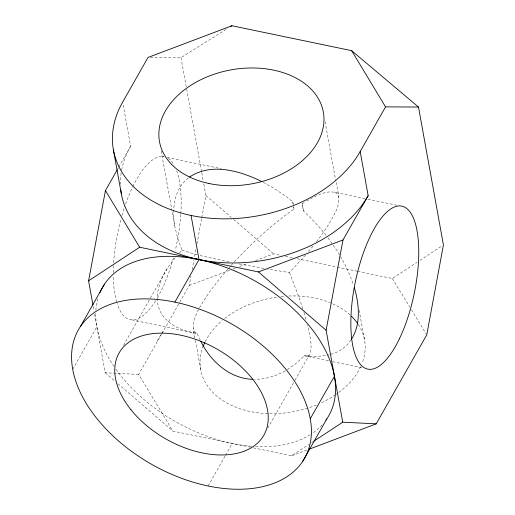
<?xml version="1.0" encoding="UTF-8"?>
<svg xmlns="http://www.w3.org/2000/svg" width="515" height="515" viewBox="0 0 515 515"><rect width="100%" height="100%" fill="white"/><g stroke="black" fill="none" stroke-linecap="round" stroke-linejoin="round"><path stroke-width="0.39" stroke-dasharray="2.58 1.93" d="M161.89 333.572L189.23 285.439L190.981 275.976M192.153 269.66L195.951 249.157M196.975 243.634L201.655 218.392M201.803 217.6L205.897 195.513L203.76 183.694M295.024 380.154L309.245 355.125C313.513 345.584 309.232 334.653 307.461 324.952M175.222 257.777C164.607 270.478 155.35 286.649 157.77 303.799C161.195 322.055 180.218 331.132 196.994 333.417L200.148 339.9M117.645 169.1L118.431 167.71M118.823 167.021L130.623 146.247L122.647 102.124M72.724 369.345L96.891 326.806M123.51 345.378L149.974 298.797M150.367 298.101L166.957 268.894M250.245 447.187L172.892 431.094L138.683 374.424L161.491 334.261M208.105 485.986L225.145 456M225.538 455.299L232.271 443.447M267.768 428.132L294.632 380.849M157.139 340.891L161.337 334.151M161.755 333.475L163.854 330.109M350.85 339.997C346.164 347.277 338.432 352.492 330.064 354.532M316.48 241.696C323.51 232.658 330.025 223.15 335.027 212.83C340.853 203.077 338.368 191.863 335.889 181.512M308.53 251.552L314.073 244.85M230.656 265.972C219.525 278.383 209.071 291.503 200.631 305.91C194.181 316.455 190.917 327.411 195.269 339.54M231.177 265.392L233.752 262.489M305.479 255.157L289.449 272.577L267.658 269.088M179.362 253.123L181.956 250.213L177.649 238.194L174.855 226.6L172.01 210.841M234.306 261.91C252.453 242.462 272.139 224.289 294.007 209.09L293.692 206.74M188.348 178.055C173.729 189.185 171.862 209.734 174.855 226.6M287.28 369.532L295.153 364.195L304.487 355.781L315.129 356.644L326.394 355.511M357.745 271.347L392.353 278.544L417.221 262.18M419.905 260.416L442.082 245.822M253.374 447.838L291.657 455.801L309.129 444.303M311.82 442.533L313.165 441.651M150.432 57.468L180.971 57.622L227.83 28.299M325.969 235.381L319.558 227.418L309.264 216.397L303.509 211.066L302.183 203.708L305.871 201.417M309.245 355.125L307.217 356.251L304.487 355.781L328.77 360.835M306.483 201.037C315.219 196.653 324.798 190.125 335.02 192.359L364.787 198.552M285.316 370.871L275.152 375.699L264.826 378.602L254.526 379.523M291.657 455.801L307.371 449.859M189.23 285.439L229.902 270.201M232.915 269.075L235.175 268.225M239.694 266.532L247.979 263.429M255.511 260.609L273.587 253.837L281.454 255.472M327.128 355.311L329.33 354.732M94.638 314.343L105.202 372.77L138.683 374.424M263.86 268.437L238.857 263.899M229.027 261.961L199.608 255.446M162.502 156.47L164.073 156.792M167.201 157.442L221.257 168.688M367.922 199.202L396.904 205.234M285.381 256.29L293.247 257.925M297.181 258.742L336.507 266.925M337.293 267.092L356.959 271.18M131.975 319.892L196.994 333.417L194.522 331.551L193.28 328.506M332.69 361.646L362.457 367.845M197.322 254.886L181.956 250.213M263.287 182.297L274.707 188.78L286.643 196.91L292.681 201.732L293.318 204.487M335.02 192.359L337.486 194.226L338.735 197.271M205.897 195.513L231.28 217.388M233.694 219.467L273.587 253.837M105.202 372.77L115.476 381.621M117.89 383.707L172.892 431.094M327.946 237.827L337.235 251.088L339.99 255.852M392.353 278.544L409.766 307.043M411.427 309.753L426.349 334.184M340.383 256.528L344.316 263.332L350.058 275.564L353.284 284.576M289.449 272.577L298.61 296.286L302.846 308.865M303.972 312.553L306.316 320.62M302.183 203.708L303.509 211.066M325.062 121.624L335.741 180.72M359.148 310.21L364.562 340.151M292.681 201.732L293.479 206.148M293.614 206.882L294.007 209.09M180.971 57.622L186.527 88.348M186.668 89.14L201.623 171.875M201.764 172.667L203.187 180.546M161.182 150.953L171.868 210.056M195.41 340.325L200.683 369.48M93.228 306.547L94.078 311.227M322.132 424.869A130.063 80.791 29.6 0 1 311.388 433.99M310.114 434.808A130.063 80.791 29.6 0 1 255.517 446.524M251.59 446.26A130.063 80.791 29.6 0 1 115.798 369.049M114.002 366.461A130.063 80.791 29.6 0 1 95.739 313.384M95.874 310.146A130.063 80.791 29.6 0 1 98.294 297.097M120.413 184.428A130.063 90.492 -10.2 0 1 121.122 173.034M121.637 170.027A130.063 90.492 -10.2 0 1 130.623 146.247M168.122 158.33A83.243 30.018 -78.2 0 1 174.141 165.206M176.645 170.729A83.243 30.018 -78.2 0 1 180.817 213.719M180.765 214.51A83.243 30.018 -78.2 0 1 175.293 250.322M173.388 257.822A83.243 30.018 -78.2 0 1 155.936 300.284M155.549 300.908A83.243 30.018 -78.2 0 1 117.124 303.547M116.68 302.093A83.243 30.018 -78.2 0 1 113.319 275.564M113.313 272.602A83.243 30.018 -78.2 0 1 113.493 265.759M113.661 262.637A83.243 30.018 -78.2 0 1 121.089 218.534M121.92 215.585A83.243 30.018 -78.2 0 1 124.842 206.225M125.602 204.03A83.243 30.018 -78.2 0 1 132.49 187.248M132.825 186.559A83.243 30.018 -78.2 0 1 164.066 156.657M358.318 324.559A83.243 57.918 -10.2 0 1 362.187 363.094M360.738 366.545A83.243 57.918 -10.2 0 1 338.716 392.514M338.098 392.971A83.243 57.918 -10.2 0 1 336.224 394.31M335.593 394.748A83.243 57.918 -10.2 0 1 320.6 403.181M316.422 404.99A83.243 57.918 -10.2 0 1 308.511 407.893M307.777 408.125A83.243 57.918 -10.2 0 1 225.409 402.17A83.243 57.918 -10.2 0 1 203.058 346.544M205.163 341.722A83.243 57.918 -10.2 0 1 222.216 320.555M224.727 318.502A83.243 57.918 -10.2 0 1 277.128 297.058M280.99 296.582A83.243 57.918 -10.2 0 1 284.847 296.241M288.703 296.022A83.243 57.918 -10.2 0 1 350.264 315.129"/><path stroke-width="0.77" d="M92.951 304.989L88.586 280.842L105.446 190.563L117.253 169.789M313.835 441.207L342.733 422.191L326.117 330.263L342.984 239.984L368.154 195.668L360.185 151.539L385.555 106.875L418.502 107.043L443.428 244.934L426.761 334.859L376.214 423.839L309.618 449.016M80.327 326.69L104.493 284.151M326.819 418.882L302.653 461.421A130.063 80.791 29.6 0 1 96.942 418.624A130.063 80.791 29.6 0 1 174.875 302.125L199.041 259.586L191.065 215.457A130.063 90.492 -10.2 0 1 122.647 102.124L148.024 57.455L231.905 25.75L351.623 50.657L418.502 107.043M310.262 418.766L334.428 376.227M351.301 339.385C361.285 324.083 359.103 304.333 354.359 287.582M189.501 177.076C211.42 162.309 240.119 170.896 261.91 181.595M88.586 280.842L139.662 247.232L258.427 271.939L326.117 330.263M230.546 26.6L231.905 25.75M258.427 271.939L342.984 239.984M342.733 422.191L376.214 423.839M252.968 379.355C229.819 378.705 210.545 361.369 200.85 341.336M351.623 50.657L385.555 106.875M105.446 190.563L139.662 247.232M113.384 149.749L121.36 193.872M99.859 292.803A130.063 80.791 29.6 0 1 254.874 280.881A130.063 80.791 29.6 0 1 325.963 420.124M368.154 195.668A130.063 90.492 -10.2 0 1 228.718 262.92A130.063 90.492 -10.2 0 1 120.793 189.964M174.875 302.125A130.063 80.791 29.6 0 1 302.653 461.421M360.185 151.539A130.063 90.492 -10.2 0 1 191.065 215.457M203.058 346.544A83.243 57.918 -10.2 0 1 204.828 342.404M351.372 316.178A83.243 57.918 -10.2 0 1 357.88 323.903M130.984 409.779A83.243 51.706 29.6 0 0 262.637 437.171A83.243 51.706 29.6 0 0 180.855 335.22A83.243 51.706 29.6 0 0 130.984 409.779M209.193 183.552A83.243 57.918 -10.2 0 0 323.356 112.167A83.243 57.918 -10.2 0 0 191.696 84.775A83.243 57.918 -10.2 0 0 209.193 183.552M399.524 338.529A83.243 30.018 -78.2 0 0 403.863 206.779A83.243 30.018 -78.2 0 0 350.934 317.485A83.243 30.018 -78.2 0 0 399.524 338.529"/></g></svg>
